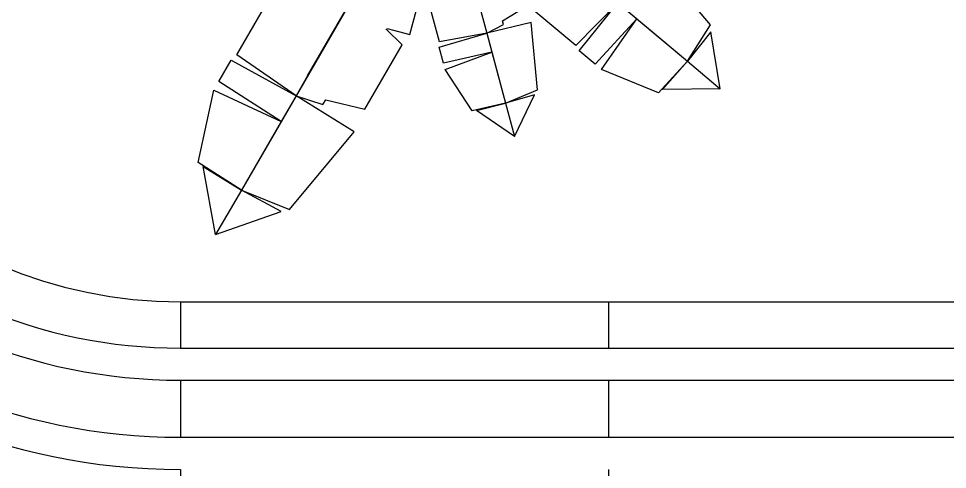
# Model space of a CAD drawing. Header units: inches. Extents: x 105.6 to 147.4, y 37.5 to 62.2.
# Drawn here: x 107.852 to 108.503, y 45.995 to 46.311 of the extents above; entities that cross this region are included whole.
import ezdxf

# ---------------------------------------------------------------- set-up
doc = ezdxf.new("R2010")
doc.units = ezdxf.units.IN
doc.header["$MEASUREMENT"] = 0
for name, color, linetype in [('Gradas', 1, 'Continuous'), ('muebles.', 1, 'Continuous'), ('TREE', 72, 'Continuous')]:
    doc.layers.add(name, color=color, linetype=linetype)

# ---------------------------------------------------------------- blocks, each defined once
blk = doc.blocks.new('plantita')
at = {"layer": 'TREE'}
for points, invisible_edges in [([(73.2074, 68.16441, -0.20579), (73.24955, 68.14169, -0.19747), (73.27362, 68.1355, -0.19437), (73.29753, 68.22452, -0.21435)], 9), ([(73.2074, 68.16441, -0.20579), (73.24955, 68.14169, -0.19747), (73.27362, 68.1355, -0.19437), (73.29753, 68.22452, -0.21435)], 9), ([(73.16514, 68.09145, -0.20585), (73.20777, 68.16504, -0.20585), (73.24839, 68.14151, -0.19327)], 10), ([(73.16514, 68.09145, -0.20585), (73.20777, 68.16504, -0.20585), (73.24839, 68.14151, -0.19327)], 10), ([(73.35324, 68.14472, 0.00567), (73.37213, 68.14981, 0.01091), (73.39647, 68.16475, 0.01825), (73.35114, 68.15255, 0.00567)], 5), ([(73.35324, 68.14472, 0.00567), (73.37213, 68.14981, 0.01091), (73.39647, 68.16475, 0.01825), (73.35114, 68.15255, 0.00567)], 5), ([(73.35535, 68.1369, 0.00567), (73.37318, 68.1459, 0.01091), (73.37213, 68.14981, 0.01091), (73.35324, 68.14472, 0.00567)], 4), ([(73.35535, 68.1369, 0.00567), (73.37318, 68.1459, 0.01091), (73.37213, 68.14981, 0.01091), (73.35324, 68.14472, 0.00567)], 4), ([(73.16514, 68.09145, -0.20585), (73.22607, 68.05615, -0.18698), (73.26565, 68.12449, -0.18698), (73.24839, 68.14151, -0.19327)], 9), ([(73.16514, 68.09145, -0.20585), (73.22607, 68.05615, -0.18698), (73.26565, 68.12449, -0.18698), (73.24839, 68.14151, -0.19327)], 9), ([(73.15905, 68.08094, -0.20585), (73.18443, 68.06623, -0.19799), (73.22607, 68.05615, -0.18698), (73.16514, 68.09145, -0.20585)], 5), ([(73.15905, 68.08094, -0.20585), (73.18443, 68.06623, -0.19799), (73.22607, 68.05615, -0.18698), (73.16514, 68.09145, -0.20585)], 5), ([(73.15296, 68.07042, -0.20585), (73.18139, 68.06097, -0.19799), (73.18443, 68.06623, -0.19799), (73.15905, 68.08094, -0.20585)], 4), ([(73.15296, 68.07042, -0.20585), (73.18139, 68.06097, -0.19799), (73.18443, 68.06623, -0.19799), (73.15905, 68.08094, -0.20585)], 4)]:
    blk.add_3dface(points, dxfattribs=dict(at, invisible_edges=invisible_edges))
for points in [[(73.49468, 68.16907, -0.26547), (73.44988, 68.12369, -0.24843), (73.38403, 68.1791, -0.24843), (73.42496, 68.22774, -0.26547)], [(73.49468, 68.16907, -0.04947), (73.44988, 68.12369, -0.03243), (73.38403, 68.1791, -0.03243), (73.42496, 68.22774, -0.04947)], [(73.49468, 68.16907, -0.26547), (73.44988, 68.12369, -0.24843), (73.38403, 68.1791, -0.24843), (73.42496, 68.22774, -0.26547)], [(73.49468, 68.16907, -0.04947), (73.44988, 68.12369, -0.03243), (73.38403, 68.1791, -0.03243), (73.42496, 68.22774, -0.04947)], [(73.56848, 68.10696, -0.10515), (73.59283, 68.14579, -0.10606), (73.53498, 68.21425, -0.05658), (73.49468, 68.16907, -0.04947)], [(73.56848, 68.10696, -0.32115), (73.59283, 68.14579, -0.32206), (73.53498, 68.21425, -0.27258), (73.49468, 68.16907, -0.26547)], [(73.56848, 68.10696, -0.10515), (73.59283, 68.14579, -0.10606), (73.53498, 68.21425, -0.05658), (73.49468, 68.16907, -0.04947)], [(73.56848, 68.10696, -0.32115), (73.59283, 68.14579, -0.32206), (73.53498, 68.21425, -0.27258), (73.49468, 68.16907, -0.26547)], [(73.15296, 68.07042, -0.20585), (73.08999, 68.11391, -0.18541), (73.14176, 68.20328, -0.18541), (73.20777, 68.16504, -0.20585)], [(73.15296, 68.07042, -0.20585), (73.08999, 68.11391, -0.18541), (73.14176, 68.20328, -0.18541), (73.20777, 68.16504, -0.20585)], [(73.35535, 68.1369, 0.00567), (73.30518, 68.1276, 0.0193), (73.28729, 68.19408, 0.0193), (73.3364, 68.2073, 0.00567)], [(73.35535, 68.1369, 0.00567), (73.30518, 68.1276, 0.0193), (73.28729, 68.19408, 0.0193), (73.3364, 68.2073, 0.00567)], [(73.51481, 68.15213, -0.28065), (73.4704, 68.10381, -0.28562), (73.45363, 68.11793, -0.27296), (73.49468, 68.16907, -0.26547)], [(73.51481, 68.15213, -0.06465), (73.4704, 68.10381, -0.06962), (73.45363, 68.11793, -0.05696), (73.49468, 68.16907, -0.04947)], [(73.51481, 68.15213, -0.28065), (73.4704, 68.10381, -0.28562), (73.45363, 68.11793, -0.27296), (73.49468, 68.16907, -0.26547)], [(73.51481, 68.15213, -0.06465), (73.4704, 68.10381, -0.06962), (73.45363, 68.11793, -0.05696), (73.49468, 68.16907, -0.04947)], [(73.3754, 68.06239, -0.03888), (73.40914, 68.07675, -0.03961), (73.40246, 68.14814, -0.00002), (73.35535, 68.1369, 0.00567)], [(73.3754, 68.06239, -0.03888), (73.40914, 68.07675, -0.03961), (73.40246, 68.14814, -0.00002), (73.35535, 68.1369, 0.00567)], [(73.56848, 68.10696, -0.32115), (73.53774, 68.07351, -0.32459), (73.47711, 68.09817, -0.29068), (73.51481, 68.15213, -0.28065)], [(73.56848, 68.10696, -0.10515), (73.53774, 68.07351, -0.10859), (73.47711, 68.09817, -0.07468), (73.51481, 68.15213, -0.06465)], [(73.56848, 68.10696, -0.32115), (73.53774, 68.07351, -0.32459), (73.47711, 68.09817, -0.29068), (73.51481, 68.15213, -0.28065)], [(73.56848, 68.10696, -0.10515), (73.53774, 68.07351, -0.10859), (73.47711, 68.09817, -0.07468), (73.51481, 68.15213, -0.06465)], [(73.36082, 68.11658, -0.00648), (73.30957, 68.10517, -0.01046), (73.30501, 68.1221, -0.00033), (73.35535, 68.1369, 0.00567)], [(73.36082, 68.11658, -0.00648), (73.30957, 68.10517, -0.01046), (73.30501, 68.1221, -0.00033), (73.35535, 68.1369, 0.00567)], [(73.60334, 68.07763, -0.40007), (73.59337, 68.13814, -0.33344), (73.56848, 68.10696, -0.32115), (73.60334, 68.07763, -0.40007)], [(73.60334, 68.07763, -0.18407), (73.59337, 68.13814, -0.11744), (73.56848, 68.10696, -0.10515), (73.60334, 68.07763, -0.18407)], [(73.60334, 68.07763, -0.40007), (73.59337, 68.13814, -0.33344), (73.56848, 68.10696, -0.32115), (73.60334, 68.07763, -0.40007)], [(73.60334, 68.07763, -0.18407), (73.59337, 68.13814, -0.11744), (73.56848, 68.10696, -0.10515), (73.60334, 68.07763, -0.18407)], [(73.3754, 68.06239, -0.03888), (73.33992, 68.05449, -0.04163), (73.31139, 68.09839, -0.01451), (73.36082, 68.11658, -0.00648)], [(73.3754, 68.06239, -0.03888), (73.33992, 68.05449, -0.04163), (73.31139, 68.09839, -0.01451), (73.36082, 68.11658, -0.00648)], [(73.13713, 68.04311, -0.22408), (73.07078, 68.08552, -0.23004), (73.08397, 68.10828, -0.21485), (73.15296, 68.07042, -0.20585)], [(73.13713, 68.04311, -0.22408), (73.07078, 68.08552, -0.23004), (73.08397, 68.10828, -0.21485), (73.15296, 68.07042, -0.20585)], [(73.60334, 68.07763, -0.40007), (73.54201, 68.07711, -0.33344), (73.56848, 68.10696, -0.32115), (73.60334, 68.07763, -0.40007)], [(73.60334, 68.07763, -0.18407), (73.54201, 68.07711, -0.11744), (73.56848, 68.10696, -0.10515), (73.60334, 68.07763, -0.18407)], [(73.60334, 68.07763, -0.40007), (73.54201, 68.07711, -0.33344), (73.56848, 68.10696, -0.32115), (73.60334, 68.07763, -0.40007)], [(73.60334, 68.07763, -0.18407), (73.54201, 68.07711, -0.11744), (73.56848, 68.10696, -0.10515), (73.60334, 68.07763, -0.18407)], [(73.09494, 67.97027, -0.27268), (73.049, 67.99963, -0.2768), (73.06551, 68.07641, -0.23611), (73.13713, 68.04311, -0.22408)], [(73.09494, 67.97027, -0.27268), (73.049, 67.99963, -0.2768), (73.06551, 68.07641, -0.23611), (73.13713, 68.04311, -0.22408)], [(73.09494, 67.97027, -0.27268), (73.1459, 67.94958, -0.27376), (73.21475, 68.03222, -0.21439), (73.15296, 68.07042, -0.20585)], [(73.09494, 67.97027, -0.27268), (73.1459, 67.94958, -0.27376), (73.21475, 68.03222, -0.21439), (73.15296, 68.07042, -0.20585)], [(73.38487, 68.02719, -0.10201), (73.406, 68.07148, -0.04871), (73.3754, 68.06239, -0.03888), (73.38487, 68.02719, -0.10201)], [(73.38487, 68.02719, -0.10201), (73.406, 68.07148, -0.04871), (73.3754, 68.06239, -0.03888), (73.38487, 68.02719, -0.10201)], [(73.38487, 68.02719, -0.10201), (73.34437, 68.05489, -0.04871), (73.3754, 68.06239, -0.03888), (73.38487, 68.02719, -0.10201)], [(73.38487, 68.02719, -0.10201), (73.34437, 68.05489, -0.04871), (73.3754, 68.06239, -0.03888), (73.38487, 68.02719, -0.10201)], [(73.06754, 67.92296, -0.36737), (73.05414, 67.99532, -0.28742), (73.09494, 67.97027, -0.27268), (73.06754, 67.92296, -0.36737)], [(73.06754, 67.92296, -0.36737), (73.05414, 67.99532, -0.28742), (73.09494, 67.97027, -0.27268), (73.06754, 67.92296, -0.36737)], [(73.06754, 67.92296, -0.36737), (73.13698, 67.94734, -0.28742), (73.09494, 67.97027, -0.27268), (73.06754, 67.92296, -0.36737)], [(73.06754, 67.92296, -0.36737), (73.13698, 67.94734, -0.28742), (73.09494, 67.97027, -0.27268), (73.06754, 67.92296, -0.36737)]]:
    blk.add_3dface(points, dxfattribs=at)

msp = doc.modelspace()

# ---------------------------------------------------------------- linework, layer by layer
at = {"layer": 'Gradas', "color": 1}
for p, q in [((107.96549, 46.11241), (107.96549, 46.07991)), ((107.96549, 46.11241), (107.96549, 46.07991)), ((108.26549, 46.11241), (108.26549, 46.07991)), ((108.26549, 46.11241), (108.26549, 46.07991)), ((107.96549, 46.05741), (107.96549, 46.01741)), ((107.96549, 46.05741), (107.96549, 46.01741)), ((108.26549, 46.05741), (108.26549, 46.01741)), ((108.26549, 46.05741), (108.26549, 46.01741)), ((107.96549, 45.99491), (107.96549, 44.76241)), ((107.96549, 45.99491), (107.96549, 44.76241)), ((108.26549, 45.99491), (108.26549, 44.76241)), ((108.26549, 45.99491), (108.26549, 44.76241))]:
    msp.add_line(p, q, dxfattribs=at)
msp.add_arc((107.96549, 46.43741), 0.325, 90, 270, dxfattribs=at)
msp.add_arc((107.96549, 46.43741), 0.325, 90, 270, dxfattribs=at)
at = {"layer": 'muebles.'}
msp.add_line((107.96549, 46.11241), (108.56549, 46.11241), dxfattribs=at)
msp.add_line((107.96549, 46.11241), (108.56549, 46.11241), dxfattribs=at)
at = {"layer": 'muebles.', "color": 2}
for p, q in [((107.96549, 46.07991), (108.78299, 46.07991)), ((107.96549, 46.07991), (108.78299, 46.07991)), ((107.96549, 46.05741), (108.76049, 46.05741)), ((107.96549, 46.05741), (108.76049, 46.05741)), ((107.96549, 46.01741), (108.76049, 46.01741)), ((107.96549, 46.01741), (108.76049, 46.01741))]:
    msp.add_line(p, q, dxfattribs=at)
for radius in [0.4425, 0.4425, 0.42, 0.42, 0.38, 0.38, 0.3575, 0.3575]:
    msp.add_arc((107.96549, 46.43741), radius, 90, 270, dxfattribs=at)

# ---------------------------------------------------------------- block references
at = {"xscale": 0.6599999999999966, "yscale": 0.6599999999999966, "zscale": 0.66}
msp.add_blockref('plantita', (59.7656, 1.33029, 0.01036), dxfattribs=at)

doc.saveas('drawing.dxf')
